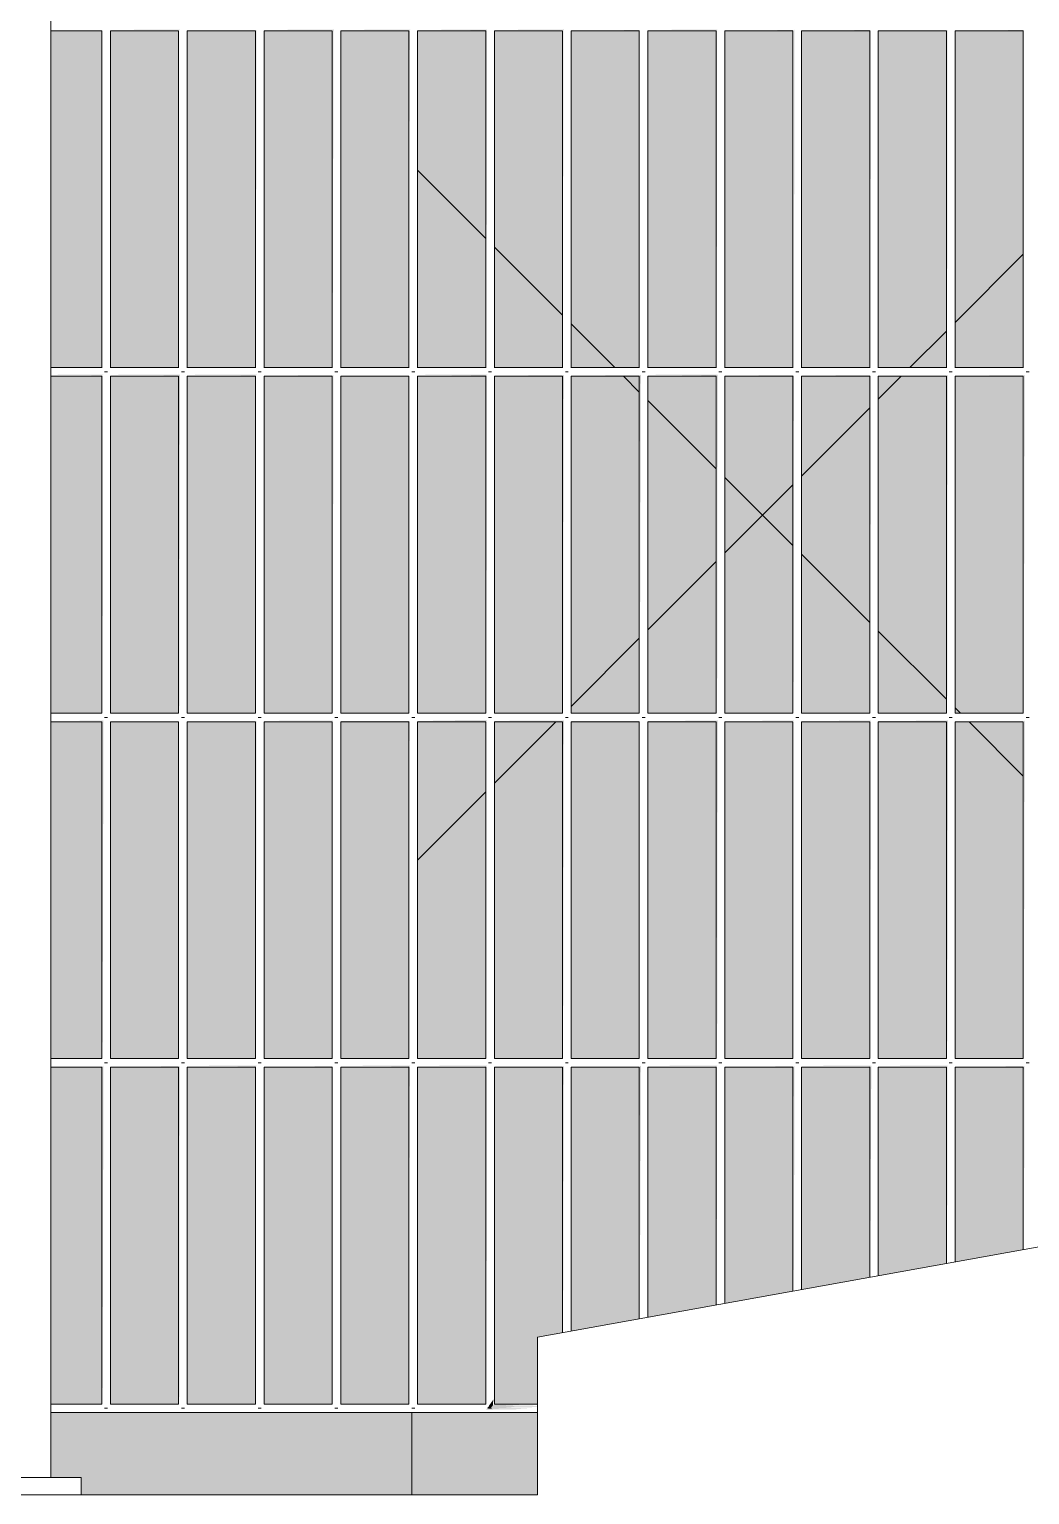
# Model space of a CAD drawing. Header units: metres. Extents: x -14 to 130, y -38 to 4.
# Drawn here: x 107.198 to 107.777, y -31.844 to -30.995 of the extents above; entities that cross this region are included whole.
import ezdxf

# ---------------------------------------------------------------- set-up
doc = ezdxf.new("R2010")
doc.units = ezdxf.units.M
doc.header["$MEASUREMENT"] = 0
for name, color, linetype in [('A-Ost_Ansicht Ost PP_2_110 Wand Aussen', 7, 'Continuous'), ('A-Ost_Ansicht Ost PP_2_140 Geländer transparent', 7, 'Continuous'), ('A-Ost_Ansicht Ost PP_2_717 Außen Ausstattung', 7, 'Continuous'), ('A-Ost_Ansicht Ost PP_2_725 Nachbarbebauung', 7, 'Continuous')]:
    doc.layers.add(name, color=color, linetype=linetype)

msp = doc.modelspace()

# ---------------------------------------------------------------- hatches: boundary and pattern name
at = {"layer": 'A-Ost_Ansicht Ost PP_2_140 Geländer transparent', "linetype": 'Continuous', "lineweight": 0, "true_color": 0x000000}
for points in [[(107.21035, -30.99623), (107.21035, -31.19123), (107.2398, -31.19123), (107.2398, -30.99623)], [(107.2448, -31.19123), (107.28427, -31.19123), (107.28427, -30.99623), (107.2448, -30.99623)], [(107.32873, -30.99623), (107.28927, -30.99623), (107.28927, -31.19123), (107.32873, -31.19123)], [(107.33373, -31.19123), (107.37319, -31.19123), (107.37319, -30.99623), (107.33373, -30.99623)], [(107.41766, -30.99623), (107.37819, -30.99623), (107.37819, -31.19123), (107.41766, -31.19123)], [(107.42266, -31.19123), (107.46212, -31.19123), (107.46212, -30.99623), (107.42266, -30.99623)], [(107.50659, -30.99623), (107.46712, -30.99623), (107.46712, -31.19123), (107.50659, -31.19123)], [(107.55105, -30.99623), (107.51159, -30.99623), (107.51159, -31.19123), (107.55105, -31.19123)], [(107.55605, -31.19123), (107.59552, -31.19123), (107.59552, -30.99623), (107.55605, -30.99623)], [(107.63998, -30.99623), (107.60052, -30.99623), (107.60052, -31.19123), (107.63998, -31.19123)], [(107.68444, -30.99623), (107.64498, -30.99623), (107.64498, -31.19123), (107.68444, -31.19123)], [(107.68944, -31.19123), (107.72891, -31.19123), (107.72891, -30.99623), (107.68944, -30.99623)], [(107.73391, -30.99623), (107.73391, -31.19123), (107.77337, -31.19123), (107.77337, -30.99623)], [(107.21035, -31.19623), (107.21035, -31.39123), (107.2398, -31.39123), (107.2398, -31.19623)], [(107.2448, -31.39123), (107.28427, -31.39123), (107.28427, -31.19623), (107.2448, -31.19623)], [(107.28927, -31.19623), (107.28927, -31.39123), (107.32873, -31.39123), (107.32873, -31.19623)], [(107.33373, -31.39123), (107.37319, -31.39123), (107.37319, -31.19623), (107.33373, -31.19623)], [(107.41766, -31.19623), (107.37819, -31.19623), (107.37819, -31.39123), (107.41766, -31.39123)], [(107.46212, -31.19623), (107.42266, -31.19623), (107.42266, -31.39123), (107.46212, -31.39123)], [(107.50659, -31.19623), (107.46712, -31.19623), (107.46712, -31.39123), (107.50659, -31.39123)], [(107.55105, -31.19623), (107.51159, -31.19623), (107.51159, -31.39123), (107.55105, -31.39123)], [(107.55605, -31.39123), (107.59552, -31.39123), (107.59552, -31.19623), (107.55605, -31.19623)], [(107.60052, -31.19623), (107.60052, -31.39123), (107.63998, -31.39123), (107.63998, -31.19623)], [(107.64498, -31.19623), (107.64498, -31.39123), (107.68444, -31.39123), (107.68444, -31.19623)], [(107.68944, -31.39123), (107.72891, -31.39123), (107.72891, -31.19623), (107.68944, -31.19623)], [(107.77337, -31.19623), (107.73391, -31.19623), (107.73391, -31.39123), (107.77337, -31.39123)], [(107.21035, -31.59123), (107.2398, -31.59123), (107.2398, -31.39623), (107.21035, -31.39623)], [(107.2448, -31.59123), (107.28427, -31.59123), (107.28427, -31.39623), (107.2448, -31.39623)], [(107.28927, -31.39623), (107.28927, -31.59123), (107.32873, -31.59123), (107.32873, -31.39623)], [(107.33373, -31.59123), (107.37319, -31.59123), (107.37319, -31.39623), (107.33373, -31.39623)], [(107.37819, -31.39623), (107.37819, -31.59123), (107.41766, -31.59123), (107.41766, -31.39623)], [(107.46212, -31.39623), (107.42266, -31.39623), (107.42266, -31.59123), (107.46212, -31.59123)], [(107.46712, -31.39623), (107.46712, -31.59123), (107.50659, -31.59123), (107.50659, -31.39623)], [(107.55105, -31.39623), (107.51159, -31.39623), (107.51159, -31.59123), (107.55105, -31.59123)], [(107.59552, -31.39623), (107.55605, -31.39623), (107.55605, -31.59123), (107.59552, -31.59123)], [(107.63998, -31.39623), (107.60052, -31.39623), (107.60052, -31.59123), (107.63998, -31.59123)], [(107.64498, -31.39623), (107.64498, -31.59123), (107.68444, -31.59123), (107.68444, -31.39623)], [(107.68944, -31.39623), (107.68944, -31.59123), (107.72891, -31.59123), (107.72891, -31.39623)], [(107.73391, -31.39623), (107.73391, -31.59123), (107.77337, -31.59123), (107.77337, -31.39623)], [(107.21035, -31.59623), (107.21035, -31.79123), (107.2398, -31.79123), (107.2398, -31.59623)], [(107.2448, -31.79123), (107.28427, -31.79123), (107.28427, -31.59623), (107.2448, -31.59623)], [(107.32873, -31.59623), (107.28927, -31.59623), (107.28927, -31.79123), (107.32873, -31.79123)], [(107.33373, -31.59623), (107.33373, -31.79123), (107.37319, -31.79123), (107.37319, -31.59623)], [(107.41766, -31.59623), (107.37819, -31.59623), (107.37819, -31.79123), (107.41766, -31.79123)], [(107.42266, -31.79123), (107.46212, -31.79123), (107.46212, -31.59623), (107.42266, -31.59623)], [(107.50659, -31.59623), (107.46712, -31.59623), (107.46712, -31.79123), (107.49202, -31.79123), (107.49202, -31.75248), (107.50659, -31.74986)], [(107.55105, -31.59623), (107.51159, -31.59623), (107.51159, -31.74896), (107.55105, -31.74185)], [(107.55605, -31.59623), (107.55605, -31.74095), (107.59552, -31.73385), (107.59552, -31.59623)], [(107.60052, -31.73295), (107.63998, -31.72585), (107.63998, -31.59623), (107.60052, -31.59623)], [(107.68444, -31.59623), (107.64498, -31.59623), (107.64498, -31.72495), (107.68444, -31.71784)], [(107.72891, -31.59623), (107.68944, -31.59623), (107.68944, -31.71694), (107.72891, -31.70984)], [(107.77337, -31.59623), (107.73391, -31.59623), (107.73391, -31.70894), (107.77337, -31.70184)], [(107.21035, -31.79623), (107.21035, -31.83373), (107.22786, -31.83373), (107.22786, -31.84373), (107.41924, -31.84373), (107.41924, -31.79623)], [(107.41924, -31.84373), (107.49202, -31.84373), (107.49202, -31.79623), (107.41924, -31.79623)]]:
    msp.add_hatch(color=18, dxfattribs=at).paths.add_polyline_path(points)
at = {"layer": 'A-Ost_Ansicht Ost PP_2_717 Außen Ausstattung', "linetype": 'Continuous', "lineweight": 0, "true_color": 0x000000}
for points in [[(107.21034, -30.99534), (107.24039, -30.99564)], [(107.21034, -30.99564), (107.24014, -30.99589)], [(107.21034, -30.99589), (107.23995, -30.99608)], [(107.21034, -30.99608), (107.23984, -30.99619)], [(107.23984, -30.99619), (107.23984, -31.19127), (107.23995, -30.99608)], [(107.23995, -30.99608), (107.23995, -31.19138), (107.24014, -30.99589)], [(107.24014, -31.19156), (107.24039, -30.99564)], [(107.24039, -31.19181), (107.24069, -30.99534)], [(107.28516, -30.99534), (107.24391, -30.99534), (107.28485, -30.99564)], [(107.24422, -30.99564), (107.2846, -30.99589)], [(107.2846, -30.99589), (107.24447, -30.99589), (107.28442, -30.99608)], [(107.28442, -30.99608), (107.24465, -30.99608), (107.2843, -30.99619)], [(107.2843, -31.19127), (107.28442, -30.99608)], [(107.28442, -31.19138), (107.2846, -30.99589)], [(107.28485, -30.99564), (107.2846, -31.19156)], [(107.28485, -31.19181), (107.28516, -30.99534)], [(107.28837, -30.99534), (107.32931, -30.99564)], [(107.28868, -30.99564), (107.32906, -30.99589)], [(107.28893, -30.99589), (107.32888, -30.99608)], [(107.28911, -30.99608), (107.32877, -30.99619)], [(107.32877, -31.19127), (107.32888, -30.99608)], [(107.32888, -30.99608), (107.32888, -31.19138), (107.32906, -30.99589)], [(107.32906, -30.99589), (107.32906, -31.19156), (107.32931, -30.99564)], [(107.32931, -31.19181), (107.32962, -30.99534)], [(107.37409, -30.99534), (107.33284, -30.99534), (107.37378, -30.99564)], [(107.33314, -30.99564), (107.37353, -30.99589)], [(107.33339, -30.99589), (107.37334, -30.99608)], [(107.37334, -30.99608), (107.33358, -30.99608), (107.37323, -30.99619)], [(107.37323, -31.19127), (107.37334, -30.99608)], [(107.37334, -30.99608), (107.37334, -31.19138), (107.37353, -30.99589)], [(107.37353, -30.99589), (107.37353, -31.19156), (107.37378, -30.99564)], [(107.37378, -30.99564), (107.37378, -31.19181), (107.37409, -30.99534)], [(107.41855, -30.99534), (107.3773, -30.99534), (107.41824, -30.99564)], [(107.37761, -30.99564), (107.41799, -30.99589)], [(107.37786, -30.99589), (107.41781, -30.99608)], [(107.37804, -30.99608), (107.4177, -30.99619)], [(107.4177, -31.19127), (107.41781, -30.99608)], [(107.41781, -30.99608), (107.41781, -31.19138), (107.41799, -30.99589)], [(107.41799, -30.99589), (107.41799, -31.19156), (107.41824, -30.99564)], [(107.41824, -31.19181), (107.41855, -30.99534)], [(107.46301, -30.99534), (107.42176, -30.99534), (107.46271, -30.99564)], [(107.46271, -30.99564), (107.42207, -30.99564), (107.46246, -30.99589)], [(107.42232, -30.99589), (107.46227, -30.99608)], [(107.42251, -30.99608), (107.46216, -30.99619)], [(107.46227, -30.99608), (107.46216, -31.19127)], [(107.46227, -30.99608), (107.46227, -31.19138), (107.46246, -30.99589)], [(107.46246, -30.99589), (107.46246, -31.19156), (107.46271, -30.99564)], [(107.46301, -30.99534), (107.46271, -31.19181)], [(107.50748, -30.99534), (107.46623, -30.99534), (107.50717, -30.99564)], [(107.46654, -30.99564), (107.50692, -30.99589)], [(107.46679, -30.99589), (107.50674, -30.99608)], [(107.50674, -30.99608), (107.46697, -30.99608), (107.50663, -30.99619)], [(107.50663, -30.99619), (107.50663, -31.19127), (107.50674, -30.99608)], [(107.50692, -30.99589), (107.50674, -31.19138)], [(107.50717, -30.99564), (107.50692, -31.19156)], [(107.50717, -30.99564), (107.50717, -31.19181), (107.50748, -30.99534)], [(107.51069, -30.99534), (107.55164, -30.99564)], [(107.55164, -30.99564), (107.511, -30.99564), (107.55139, -30.99589)], [(107.51125, -30.99589), (107.5512, -30.99608)], [(107.5512, -30.99608), (107.51144, -30.99608), (107.55109, -30.99619)], [(107.55109, -30.99619), (107.55109, -31.19127), (107.5512, -30.99608)], [(107.55139, -30.99589), (107.5512, -31.19138)], [(107.55164, -30.99564), (107.55139, -31.19156)], [(107.55194, -30.99534), (107.55164, -31.19181)], [(107.59641, -30.99534), (107.55516, -30.99534), (107.5961, -30.99564)], [(107.55547, -30.99564), (107.59585, -30.99589)], [(107.59585, -30.99589), (107.55572, -30.99589), (107.59567, -30.99608)], [(107.59567, -30.99608), (107.5559, -30.99608), (107.59555, -30.99619)], [(107.59555, -31.19127), (107.59567, -30.99608)], [(107.59585, -30.99589), (107.59567, -31.19138)], [(107.59585, -30.99589), (107.59585, -31.19156), (107.5961, -30.99564)], [(107.5961, -31.19181), (107.59641, -30.99534)], [(107.59962, -30.99534), (107.64056, -30.99564)], [(107.64056, -30.99564), (107.59993, -30.99564), (107.64031, -30.99589)], [(107.60018, -30.99589), (107.64013, -30.99608)], [(107.60036, -30.99608), (107.64002, -30.99619)], [(107.64013, -30.99608), (107.64002, -31.19127)], [(107.64031, -30.99589), (107.64013, -31.19138)], [(107.64056, -30.99564), (107.64031, -31.19156)], [(107.64056, -30.99564), (107.64056, -31.19181), (107.64087, -30.99534)], [(107.64409, -30.99534), (107.68503, -30.99564)], [(107.68503, -30.99564), (107.64439, -30.99564), (107.68478, -30.99589)], [(107.64464, -30.99589), (107.68459, -30.99608)], [(107.68459, -30.99608), (107.64483, -30.99608), (107.68448, -30.99619)], [(107.68459, -30.99608), (107.68448, -31.19127)], [(107.68459, -31.19138), (107.68478, -30.99589)], [(107.68478, -30.99589), (107.68478, -31.19156), (107.68503, -30.99564)], [(107.68503, -31.19181), (107.68534, -30.99534)], [(107.68855, -30.99534), (107.72949, -30.99564)], [(107.68886, -30.99564), (107.72924, -30.99589)], [(107.72924, -30.99589), (107.68911, -30.99589), (107.72906, -30.99608)], [(107.68929, -30.99608), (107.72895, -30.99619)], [(107.72895, -30.99619), (107.72895, -31.19127), (107.72906, -30.99608)], [(107.72906, -30.99608), (107.72906, -31.19138), (107.72924, -30.99589)], [(107.72924, -30.99589), (107.72924, -31.19156), (107.72949, -30.99564)], [(107.7298, -30.99534), (107.72949, -31.19181)], [(107.73301, -30.99534), (107.77396, -30.99564)], [(107.77396, -30.99564), (107.73332, -30.99564), (107.77371, -30.99589)], [(107.77371, -30.99589), (107.73357, -30.99589), (107.77352, -30.99608)], [(107.73376, -30.99608), (107.77341, -30.99619)], [(107.77341, -31.19127), (107.77352, -30.99608)], [(107.77371, -30.99589), (107.77352, -31.19138)], [(107.77396, -30.99564), (107.77371, -31.19156)], [(107.77396, -31.19181), (107.77426, -30.99534)], [(107.24069, -31.19534), (107.21034, -31.19534), (107.24039, -31.19564)], [(107.24039, -31.39181), (107.24069, -31.19534)], [(107.28516, -31.19534), (107.24391, -31.19534), (107.28485, -31.19564)], [(107.28485, -31.19564), (107.28485, -31.39181), (107.28516, -31.19534)], [(107.32962, -31.19534), (107.28837, -31.19534), (107.32931, -31.19564)], [(107.32931, -31.39181), (107.32962, -31.19534)], [(107.33284, -31.19534), (107.37378, -31.19564)], [(107.37378, -31.19564), (107.37378, -31.39181), (107.37409, -31.19534)], [(107.3773, -31.19534), (107.41824, -31.19564)], [(107.41824, -31.39181), (107.41855, -31.19534)], [(107.46301, -31.19534), (107.42176, -31.19534), (107.46271, -31.19564)], [(107.46271, -31.39181), (107.46301, -31.19534)], [(107.46623, -31.19534), (107.50717, -31.19564)], [(107.50717, -31.19564), (107.50717, -31.39181), (107.50748, -31.19534)], [(107.51069, -31.19534), (107.55164, -31.19564)], [(107.55164, -31.19564), (107.55164, -31.39181), (107.55194, -31.19534)], [(107.59641, -31.19534), (107.55516, -31.19534), (107.5961, -31.19564)], [(107.5961, -31.19564), (107.5961, -31.39181), (107.59641, -31.19534)], [(107.59962, -31.19534), (107.64056, -31.19564)], [(107.64087, -31.19534), (107.64056, -31.39181)], [(107.64409, -31.19534), (107.68503, -31.19564)], [(107.68503, -31.39181), (107.68534, -31.19534)], [(107.68855, -31.19534), (107.72949, -31.19564)], [(107.72949, -31.19564), (107.72949, -31.39181), (107.7298, -31.19534)], [(107.73301, -31.19534), (107.77396, -31.19564)], [(107.77396, -31.19564), (107.77396, -31.39181), (107.77426, -31.19534)], [(107.21034, -31.19564), (107.24014, -31.19589)], [(107.21034, -31.19589), (107.23995, -31.19608)], [(107.21034, -31.19619), (107.23984, -31.19619), (107.21034, -31.19608)], [(107.23984, -31.39127), (107.23995, -31.19608)], [(107.24014, -31.19589), (107.23995, -31.39138)], [(107.24014, -31.19589), (107.24014, -31.39156), (107.24039, -31.19564)], [(107.24422, -31.19564), (107.2846, -31.19589)], [(107.2846, -31.19589), (107.24447, -31.19589), (107.28442, -31.19608)], [(107.28442, -31.19608), (107.24465, -31.19608), (107.2843, -31.19619)], [(107.2843, -31.39127), (107.28442, -31.19608)], [(107.28442, -31.39138), (107.2846, -31.19589)], [(107.2846, -31.19589), (107.2846, -31.39156), (107.28485, -31.19564)], [(107.28868, -31.19564), (107.32906, -31.19589)], [(107.32906, -31.19589), (107.28893, -31.19589), (107.32888, -31.19608)], [(107.32888, -31.19608), (107.28911, -31.19608), (107.32877, -31.19619)], [(107.32877, -31.19619), (107.32877, -31.39127), (107.32888, -31.19608)], [(107.32888, -31.39138), (107.32906, -31.19589)], [(107.32906, -31.39156), (107.32931, -31.19564)], [(107.37378, -31.19564), (107.33314, -31.19564), (107.37353, -31.19589)], [(107.33339, -31.19589), (107.37334, -31.19608)], [(107.33358, -31.19608), (107.37323, -31.19619)], [(107.37323, -31.39127), (107.37334, -31.19608)], [(107.37334, -31.19608), (107.37334, -31.39138), (107.37353, -31.19589)], [(107.37378, -31.19564), (107.37353, -31.39156)], [(107.37761, -31.19564), (107.41799, -31.19589)], [(107.41799, -31.19589), (107.37786, -31.19589), (107.41781, -31.19608)], [(107.37804, -31.19608), (107.4177, -31.19619)], [(107.4177, -31.39127), (107.41781, -31.19608)], [(107.41799, -31.19589), (107.41781, -31.39138)], [(107.41799, -31.39156), (107.41824, -31.19564)], [(107.46271, -31.19564), (107.42207, -31.19564), (107.46246, -31.19589)], [(107.46246, -31.19589), (107.42232, -31.19589), (107.46227, -31.19608)], [(107.46227, -31.19608), (107.42251, -31.19608), (107.46216, -31.19619)], [(107.46216, -31.39127), (107.46227, -31.19608)], [(107.46227, -31.19608), (107.46227, -31.39138), (107.46246, -31.19589)], [(107.46246, -31.19589), (107.46246, -31.39156), (107.46271, -31.19564)], [(107.50717, -31.19564), (107.46654, -31.19564), (107.50692, -31.19589)], [(107.46679, -31.19589), (107.50674, -31.19608)], [(107.50674, -31.19608), (107.46697, -31.19608), (107.50663, -31.19619)], [(107.50663, -31.39127), (107.50674, -31.19608)], [(107.50692, -31.19589), (107.50674, -31.39138)], [(107.50692, -31.19589), (107.50692, -31.39156), (107.50717, -31.19564)], [(107.55164, -31.19564), (107.511, -31.19564), (107.55139, -31.19589)], [(107.55139, -31.19589), (107.51125, -31.19589), (107.5512, -31.19608)], [(107.51144, -31.19608), (107.55109, -31.19619)], [(107.55109, -31.39127), (107.5512, -31.19608)], [(107.5512, -31.19608), (107.5512, -31.39138), (107.55139, -31.19589)], [(107.55139, -31.19589), (107.55139, -31.39156), (107.55164, -31.19564)], [(107.5961, -31.19564), (107.55547, -31.19564), (107.59585, -31.19589)], [(107.59585, -31.19589), (107.55572, -31.19589), (107.59567, -31.19608)], [(107.5559, -31.19608), (107.59555, -31.19619)], [(107.59555, -31.39127), (107.59567, -31.19608)], [(107.59585, -31.19589), (107.59567, -31.39138)], [(107.59585, -31.39156), (107.5961, -31.19564)], [(107.64056, -31.19564), (107.59993, -31.19564), (107.64031, -31.19589)], [(107.60018, -31.19589), (107.64013, -31.19608)], [(107.60036, -31.19608), (107.64002, -31.19619)], [(107.64002, -31.39127), (107.64013, -31.19608)], [(107.64013, -31.19608), (107.64013, -31.39138), (107.64031, -31.19589)], [(107.64031, -31.19589), (107.64031, -31.39156), (107.64056, -31.19564)], [(107.68503, -31.19564), (107.64439, -31.19564), (107.68478, -31.19589)], [(107.68478, -31.19589), (107.64464, -31.19589), (107.68459, -31.19608)], [(107.68459, -31.19608), (107.64483, -31.19608), (107.68448, -31.19619)], [(107.68448, -31.39127), (107.68459, -31.19608)], [(107.68478, -31.19589), (107.68459, -31.39138)], [(107.68478, -31.19589), (107.68478, -31.39156), (107.68503, -31.19564)], [(107.68886, -31.19564), (107.72924, -31.19589)], [(107.72924, -31.19589), (107.68911, -31.19589), (107.72906, -31.19608)], [(107.72906, -31.19608), (107.68929, -31.19608), (107.72895, -31.19619)], [(107.72895, -31.39127), (107.72906, -31.19608)], [(107.72906, -31.19608), (107.72906, -31.39138), (107.72924, -31.19589)], [(107.72949, -31.19564), (107.72924, -31.39156)], [(107.77396, -31.19564), (107.73332, -31.19564), (107.77371, -31.19589)], [(107.77371, -31.19589), (107.73357, -31.19589), (107.77352, -31.19608)], [(107.77352, -31.19608), (107.73376, -31.19608), (107.77341, -31.19619)], [(107.77341, -31.39127), (107.77352, -31.19608)], [(107.77371, -31.19589), (107.77352, -31.39138)], [(107.77371, -31.19589), (107.77371, -31.39156), (107.77396, -31.19564)], [(107.24069, -31.39534), (107.21033, -31.39534), (107.24039, -31.39564)], [(107.21034, -31.39564), (107.24014, -31.39589)], [(107.21034, -31.39589), (107.23995, -31.39608)], [(107.21034, -31.39608), (107.23984, -31.39619)], [(107.23984, -31.39619), (107.23984, -31.59127), (107.23995, -31.39608)], [(107.23995, -31.39608), (107.23995, -31.59138), (107.24014, -31.39589)], [(107.24014, -31.39589), (107.24014, -31.59156), (107.24039, -31.39564)], [(107.24039, -31.39564), (107.24039, -31.59181), (107.24069, -31.39534)], [(107.24391, -31.39534), (107.28485, -31.39564)], [(107.24422, -31.39564), (107.2846, -31.39589)], [(107.24447, -31.39589), (107.28442, -31.39608)], [(107.24465, -31.39608), (107.2843, -31.39619)], [(107.2843, -31.59127), (107.28442, -31.39608)], [(107.28442, -31.59138), (107.2846, -31.39589)], [(107.28485, -31.39564), (107.2846, -31.59156)], [(107.28485, -31.59181), (107.28516, -31.39534)], [(107.28837, -31.39534), (107.32931, -31.39564)], [(107.28868, -31.39564), (107.32906, -31.39589)], [(107.28893, -31.39589), (107.32888, -31.39608)], [(107.32888, -31.39608), (107.28911, -31.39608), (107.32877, -31.39619)], [(107.32888, -31.39608), (107.32877, -31.59127)], [(107.32888, -31.59138), (107.32906, -31.39589)], [(107.32906, -31.39589), (107.32906, -31.59156), (107.32931, -31.39564)], [(107.32931, -31.59181), (107.32962, -31.39534)], [(107.33284, -31.39534), (107.37378, -31.39564)], [(107.37378, -31.39564), (107.33314, -31.39564), (107.37353, -31.39589)], [(107.33339, -31.39589), (107.37334, -31.39608)], [(107.33358, -31.39608), (107.37323, -31.39619)], [(107.37334, -31.39608), (107.37323, -31.59127)], [(107.37334, -31.39608), (107.37334, -31.59138), (107.37353, -31.39589)], [(107.37353, -31.59156), (107.37378, -31.39564)], [(107.37378, -31.59181), (107.37409, -31.39534)], [(107.3773, -31.39534), (107.41824, -31.39564)], [(107.37761, -31.39564), (107.41799, -31.39589)], [(107.41799, -31.39589), (107.37786, -31.39589), (107.41781, -31.39608)], [(107.41781, -31.39608), (107.37804, -31.39608), (107.4177, -31.39619)], [(107.4177, -31.39619), (107.4177, -31.59127), (107.41781, -31.39608)], [(107.41781, -31.39608), (107.41781, -31.59138), (107.41799, -31.39589)], [(107.41799, -31.59156), (107.41824, -31.39564)], [(107.41855, -31.39534), (107.41824, -31.59181)], [(107.46301, -31.39534), (107.42176, -31.39534), (107.46271, -31.39564)], [(107.46271, -31.39564), (107.42207, -31.39564), (107.46246, -31.39589)], [(107.46246, -31.39589), (107.42232, -31.39589), (107.46227, -31.39608)], [(107.46227, -31.39608), (107.42251, -31.39608), (107.46216, -31.39619)], [(107.46216, -31.39619), (107.46216, -31.59127), (107.46227, -31.39608)], [(107.46227, -31.59138), (107.46246, -31.39589)], [(107.46246, -31.59156), (107.46271, -31.39564)], [(107.46271, -31.59181), (107.46301, -31.39534)], [(107.46623, -31.39534), (107.50717, -31.39564)], [(107.50717, -31.39564), (107.46654, -31.39564), (107.50692, -31.39589)], [(107.50692, -31.39589), (107.46679, -31.39589), (107.50674, -31.39608)], [(107.50674, -31.39608), (107.46697, -31.39608), (107.50663, -31.39619)], [(107.50663, -31.39619), (107.50663, -31.59127), (107.50674, -31.39608)], [(107.50674, -31.59138), (107.50692, -31.39589)], [(107.50692, -31.39589), (107.50692, -31.59156), (107.50717, -31.39564)], [(107.50717, -31.39564), (107.50717, -31.59181), (107.50748, -31.39534)], [(107.51069, -31.39534), (107.55164, -31.39564)], [(107.511, -31.39564), (107.55139, -31.39589)], [(107.55139, -31.39589), (107.51125, -31.39589), (107.5512, -31.39608)], [(107.51144, -31.39608), (107.55109, -31.39619)], [(107.55109, -31.59127), (107.5512, -31.39608)], [(107.55139, -31.39589), (107.5512, -31.59138)], [(107.55164, -31.39564), (107.55139, -31.59156)], [(107.55194, -31.39534), (107.55164, -31.59181)], [(107.59641, -31.39534), (107.55516, -31.39534), (107.5961, -31.39564)], [(107.55547, -31.39564), (107.59585, -31.39589)], [(107.59585, -31.39589), (107.55572, -31.39589), (107.59567, -31.39608)], [(107.59567, -31.39608), (107.5559, -31.39608), (107.59555, -31.39619)], [(107.59555, -31.59127), (107.59567, -31.39608)], [(107.59567, -31.59138), (107.59585, -31.39589)], [(107.59585, -31.39589), (107.59585, -31.59156), (107.5961, -31.39564)], [(107.5961, -31.39564), (107.5961, -31.59181), (107.59641, -31.39534)], [(107.64087, -31.39534), (107.59962, -31.39534), (107.64056, -31.39564)], [(107.59993, -31.39564), (107.64031, -31.39589)], [(107.60018, -31.39589), (107.64013, -31.39608)], [(107.64013, -31.39608), (107.60036, -31.39608), (107.64002, -31.39619)], [(107.64002, -31.39619), (107.64002, -31.59127), (107.64013, -31.39608)], [(107.64013, -31.59138), (107.64031, -31.39589)], [(107.64056, -31.39564), (107.64031, -31.59156)], [(107.64087, -31.39534), (107.64056, -31.59181)], [(107.68534, -31.39534), (107.64409, -31.39534), (107.68503, -31.39564)], [(107.64439, -31.39564), (107.68478, -31.39589)], [(107.64464, -31.39589), (107.68459, -31.39608)], [(107.64483, -31.39608), (107.68448, -31.39619)], [(107.68448, -31.39619), (107.68448, -31.59127), (107.68459, -31.39608)], [(107.68459, -31.59138), (107.68478, -31.39589)], [(107.68478, -31.39589), (107.68478, -31.59156), (107.68503, -31.39564)], [(107.68503, -31.59181), (107.68534, -31.39534)], [(107.7298, -31.39534), (107.68855, -31.39534), (107.72949, -31.39564)], [(107.68886, -31.39564), (107.72924, -31.39589)], [(107.72924, -31.39589), (107.68911, -31.39589), (107.72906, -31.39608)], [(107.68929, -31.39608), (107.72895, -31.39619)], [(107.72906, -31.39608), (107.72895, -31.59127)], [(107.72906, -31.59138), (107.72924, -31.39589)], [(107.72924, -31.39589), (107.72924, -31.59156), (107.72949, -31.39564)], [(107.72949, -31.39564), (107.72949, -31.59181), (107.7298, -31.39534)], [(107.73301, -31.39534), (107.77396, -31.39564)], [(107.73332, -31.39564), (107.77371, -31.39589)], [(107.73357, -31.39589), (107.77352, -31.39608)], [(107.73376, -31.39608), (107.77341, -31.39619)], [(107.77341, -31.39619), (107.77341, -31.59127), (107.77352, -31.39608)], [(107.77352, -31.59138), (107.77371, -31.39589)], [(107.77371, -31.39589), (107.77371, -31.59156), (107.77396, -31.39564)], [(107.77396, -31.39564), (107.77396, -31.59181), (107.77426, -31.39534)], [(107.21033, -31.59534), (107.24039, -31.59564)], [(107.21034, -31.59564), (107.24014, -31.59589)], [(107.24014, -31.59589), (107.21034, -31.59589), (107.23995, -31.59608)], [(107.23995, -31.59608), (107.21034, -31.59608), (107.23984, -31.59619)], [(107.23995, -31.59608), (107.23984, -31.79127)], [(107.23995, -31.59608), (107.23995, -31.79138), (107.24014, -31.59589)], [(107.24014, -31.59589), (107.24014, -31.79156), (107.24039, -31.59564)], [(107.24039, -31.59564), (107.24039, -31.79181), (107.24069, -31.59534)], [(107.24391, -31.59534), (107.28485, -31.59564)], [(107.28485, -31.59564), (107.24422, -31.59564), (107.2846, -31.59589)], [(107.2846, -31.59589), (107.24447, -31.59589), (107.28442, -31.59608)], [(107.24465, -31.59608), (107.2843, -31.59619)], [(107.2843, -31.79127), (107.28442, -31.59608)], [(107.28442, -31.59608), (107.28442, -31.79138), (107.2846, -31.59589)], [(107.2846, -31.59589), (107.2846, -31.79156), (107.28485, -31.59564)], [(107.28516, -31.59534), (107.28485, -31.79181)], [(107.32962, -31.59534), (107.28837, -31.59534), (107.32931, -31.59564)], [(107.32931, -31.59564), (107.28868, -31.59564), (107.32906, -31.59589)], [(107.32906, -31.59589), (107.28893, -31.59589), (107.32888, -31.59608)], [(107.28911, -31.59608), (107.32877, -31.59619)], [(107.32888, -31.59608), (107.32877, -31.79127)], [(107.32888, -31.59608), (107.32888, -31.79138), (107.32906, -31.59589)], [(107.32906, -31.79156), (107.32931, -31.59564)], [(107.32962, -31.59534), (107.32931, -31.79181)], [(107.33284, -31.59534), (107.37378, -31.59564)], [(107.37378, -31.59564), (107.33314, -31.59564), (107.37353, -31.59589)], [(107.33339, -31.59589), (107.37334, -31.59608)], [(107.33358, -31.59608), (107.37323, -31.59619)], [(107.37323, -31.79127), (107.37334, -31.59608)], [(107.37334, -31.59608), (107.37334, -31.79138), (107.37353, -31.59589)], [(107.37353, -31.79156), (107.37378, -31.59564)], [(107.37378, -31.79181), (107.37409, -31.59534)], [(107.41855, -31.59534), (107.3773, -31.59534), (107.41824, -31.59564)], [(107.41824, -31.59564), (107.37761, -31.59564), (107.41799, -31.59589)], [(107.37786, -31.59589), (107.41781, -31.59608)], [(107.41781, -31.59608), (107.37804, -31.59608), (107.4177, -31.59619)], [(107.4177, -31.79127), (107.41781, -31.59608)], [(107.41781, -31.59608), (107.41781, -31.79138), (107.41799, -31.59589)], [(107.41799, -31.59589), (107.41799, -31.79156), (107.41824, -31.59564)], [(107.41824, -31.79181), (107.41855, -31.59534)], [(107.46301, -31.59534), (107.42176, -31.59534), (107.46271, -31.59564)], [(107.42207, -31.59564), (107.46246, -31.59589)], [(107.46246, -31.59589), (107.42232, -31.59589), (107.46227, -31.59608)], [(107.42251, -31.59608), (107.46216, -31.59619)], [(107.46216, -31.79127), (107.46227, -31.59608)], [(107.46227, -31.59608), (107.46227, -31.79138), (107.46246, -31.59589)], [(107.46246, -31.59589), (107.46246, -31.79156), (107.46271, -31.59564)], [(107.46271, -31.79181), (107.46301, -31.59534)], [(107.46623, -31.59534), (107.50717, -31.59564)], [(107.46654, -31.59564), (107.50692, -31.59589)], [(107.46679, -31.59589), (107.50674, -31.59608)], [(107.46697, -31.59608), (107.50663, -31.59619)], [(107.50663, -31.59619), (107.50663, -31.74985), (107.50674, -31.59608)], [(107.50674, -31.59608), (107.50674, -31.74983), (107.50692, -31.59589)], [(107.50692, -31.59589), (107.50692, -31.7498), (107.50717, -31.59564)], [(107.50717, -31.59564), (107.50717, -31.74975), (107.50748, -31.59534)], [(107.51069, -31.59534), (107.55164, -31.59564)], [(107.511, -31.59564), (107.55139, -31.59589)], [(107.55139, -31.59589), (107.51125, -31.59589), (107.5512, -31.59608)], [(107.51144, -31.59608), (107.55109, -31.59619)], [(107.55109, -31.59619), (107.55109, -31.74185), (107.5512, -31.59608)], [(107.5512, -31.59608), (107.5512, -31.74183), (107.55139, -31.59589)], [(107.55139, -31.59589), (107.55139, -31.74179), (107.55164, -31.59564)], [(107.55164, -31.59564), (107.55164, -31.74175), (107.55194, -31.59534)], [(107.59641, -31.59534), (107.55516, -31.59534), (107.5961, -31.59564)], [(107.55547, -31.59564), (107.59585, -31.59589)], [(107.55572, -31.59589), (107.59567, -31.59608)], [(107.59567, -31.59608), (107.5559, -31.59608), (107.59555, -31.59619)], [(107.59555, -31.59619), (107.59555, -31.73384), (107.59567, -31.59608)], [(107.59567, -31.59608), (107.59567, -31.73382), (107.59585, -31.59589)], [(107.59585, -31.59589), (107.59585, -31.73379), (107.5961, -31.59564)], [(107.5961, -31.73375), (107.59641, -31.59534)], [(107.59962, -31.59534), (107.64056, -31.59564)], [(107.64056, -31.59564), (107.59993, -31.59564), (107.64031, -31.59589)], [(107.60018, -31.59589), (107.64013, -31.59608)], [(107.64013, -31.59608), (107.60036, -31.59608), (107.64002, -31.59619)], [(107.64002, -31.59619), (107.64002, -31.72584), (107.64013, -31.59608)], [(107.64013, -31.59608), (107.64013, -31.72582), (107.64031, -31.59589)], [(107.64031, -31.59589), (107.64031, -31.72579), (107.64056, -31.59564)], [(107.64056, -31.59564), (107.64056, -31.72574), (107.64087, -31.59534)], [(107.68534, -31.59534), (107.64409, -31.59534), (107.68503, -31.59564)], [(107.64439, -31.59564), (107.68478, -31.59589)], [(107.64464, -31.59589), (107.68459, -31.59608)], [(107.68459, -31.59608), (107.64483, -31.59608), (107.68448, -31.59619)], [(107.68448, -31.59619), (107.68448, -31.71784), (107.68459, -31.59608)], [(107.68459, -31.59608), (107.68459, -31.71782), (107.68478, -31.59589)], [(107.68478, -31.59589), (107.68478, -31.71778), (107.68503, -31.59564)], [(107.68503, -31.59564), (107.68503, -31.71774), (107.68534, -31.59534)], [(107.7298, -31.59534), (107.68855, -31.59534), (107.72949, -31.59564)], [(107.68886, -31.59564), (107.72924, -31.59589)], [(107.72924, -31.59589), (107.68911, -31.59589), (107.72906, -31.59608)], [(107.68929, -31.59608), (107.72895, -31.59619)], [(107.72895, -31.59619), (107.72895, -31.70983), (107.72906, -31.59608)], [(107.72906, -31.59608), (107.72906, -31.70981), (107.72924, -31.59589)], [(107.72924, -31.59589), (107.72924, -31.70978), (107.72949, -31.59564)], [(107.7298, -31.59534), (107.72949, -31.70973)], [(107.73301, -31.59534), (107.77396, -31.59564)], [(107.77396, -31.59564), (107.73332, -31.59564), (107.77371, -31.59589)], [(107.77371, -31.59589), (107.73357, -31.59589), (107.77352, -31.59608)], [(107.73376, -31.59608), (107.77341, -31.59619)], [(107.77341, -31.59619), (107.77341, -31.70183), (107.77352, -31.59608)], [(107.77352, -31.59608), (107.77352, -31.70181), (107.77371, -31.59589)], [(107.77396, -31.59564), (107.77371, -31.70178)], [(107.77396, -31.59564), (107.77396, -31.70173), (107.77426, -31.59534)], [(107.46587, -31.79248), (107.46623, -31.79212), (107.46623, -31.78906), (107.46587, -31.78956)], [(107.46623, -31.79212), (107.46654, -31.78863), (107.46623, -31.78906)], [(107.46654, -31.79181), (107.46679, -31.78828)], [(107.46679, -31.79156), (107.46697, -31.78802)], [(107.46697, -31.79138), (107.46708, -31.78787)], [(107.21034, -31.79534), (107.49202, -31.79564)], [(107.21034, -31.79564), (107.49202, -31.79589)], [(107.49202, -31.79589), (107.21034, -31.79589), (107.49202, -31.79608)], [(107.21034, -31.79619), (107.49202, -31.79619), (107.21034, -31.79608)], [(107.46202, -31.79498), (107.49202, -31.79534)], [(107.4623, -31.79458), (107.49202, -31.79458), (107.4626, -31.79416)], [(107.4623, -31.79458), (107.49202, -31.79498)], [(107.4629, -31.79373), (107.4626, -31.79416), (107.49202, -31.79416)], [(107.4629, -31.79373), (107.46462, -31.79373), (107.46419, -31.7933), (107.46321, -31.7933)], [(107.46321, -31.7933), (107.46419, -31.7933), (107.46377, -31.79287)], [(107.46377, -31.79287), (107.46419, -31.7933), (107.46419, -31.79193), (107.46377, -31.79252)], [(107.46419, -31.7933), (107.46462, -31.79373), (107.46462, -31.79132), (107.46419, -31.79193)], [(107.46462, -31.79373), (107.46506, -31.7933), (107.46506, -31.79071), (107.46462, -31.79132)], [(107.46506, -31.7933), (107.46462, -31.79373), (107.49202, -31.79373)], [(107.46506, -31.7933), (107.46548, -31.79287), (107.46548, -31.79011), (107.46506, -31.79071)], [(107.46506, -31.7933), (107.49202, -31.7933), (107.46548, -31.79287)], [(107.46548, -31.79287), (107.46587, -31.79248), (107.46587, -31.78956), (107.46548, -31.79011)], [(107.46548, -31.79287), (107.49202, -31.79287), (107.46587, -31.79248)], [(107.46587, -31.79248), (107.49202, -31.79248), (107.46623, -31.79212)], [(107.46623, -31.79212), (107.49202, -31.79212), (107.46654, -31.79181)], [(107.46654, -31.79181), (107.49202, -31.79181), (107.46679, -31.79156)], [(107.46679, -31.79156), (107.49202, -31.79156), (107.46697, -31.79138)], [(107.46697, -31.79138), (107.49202, -31.79138), (107.46708, -31.79127)]]:
    msp.add_hatch(color=18, dxfattribs=at).paths.add_polyline_path(points)

# ---------------------------------------------------------------- linework, layer by layer
at = {"layer": 'A-Ost_Ansicht Ost PP_2_110 Wand Aussen', "color": 7, "linetype": 'Continuous', "lineweight": 18, "ltscale": 1000}
msp.add_line((111.6434, -31.00523), (107.49202, -31.75248), dxfattribs=at)
at = {"layer": 'A-Ost_Ansicht Ost PP_2_140 Geländer transparent', "color": 7, "linetype": 'Continuous', "lineweight": 18, "ltscale": 1000}
for p, q in [((107.46212, -31.11639), (107.42266, -31.07693)), ((107.50659, -31.16085), (107.46712, -31.12139)), ((107.77337, -31.12561), (107.73391, -31.16507)), ((107.53696, -31.19123), (107.51159, -31.16585)), ((107.72891, -31.17007), (107.70775, -31.19123)), ((107.55105, -31.20532), (107.54196, -31.19623)), ((107.70275, -31.19623), (107.68944, -31.20953)), ((107.59552, -31.24978), (107.55605, -31.21032)), ((107.68444, -31.21453), (107.64498, -31.254)), ((107.62236, -31.27662), (107.60052, -31.25478)), ((107.63998, -31.259), (107.62236, -31.27662)), ((107.62236, -31.27662), (107.60052, -31.29846)), ((107.63998, -31.29425), (107.62236, -31.27662)), ((107.59552, -31.30346), (107.55605, -31.34293)), ((107.68444, -31.33871), (107.64498, -31.29925)), ((107.55105, -31.34793), (107.51159, -31.38739)), ((107.72891, -31.38318), (107.68944, -31.34371)), ((107.73696, -31.39123), (107.73391, -31.38818)), ((107.50275, -31.39623), (107.46712, -31.43186)), ((107.77337, -31.42764), (107.74196, -31.39623)), ((107.46212, -31.43686), (107.42266, -31.47632)), ((107.41924, -31.79623), (107.41924, -31.84373))]:
    msp.add_line(p, q, dxfattribs=at)
at = {"layer": 'A-Ost_Ansicht Ost PP_2_717 Außen Ausstattung', "color": 7, "linetype": 'Continuous', "lineweight": 13, "ltscale": 1000}
for p, q in [((107.21033, -31.83373), (107.21033, -30.39373)), ((107.21033, -30.99623), (107.2398, -30.99623)), ((107.21035, -31.19123), (107.21035, -30.99623)), ((107.2398, -31.19124), (107.2398, -30.9962)), ((107.2448, -31.19124), (107.2448, -30.9962)), ((107.2448, -30.99623), (107.28427, -30.99623)), ((107.28427, -31.19124), (107.28427, -30.9962)), ((107.28927, -31.19124), (107.28927, -30.9962)), ((107.28927, -30.99623), (107.32873, -30.99623)), ((107.32873, -31.19124), (107.32873, -30.9962)), ((107.33373, -31.19124), (107.33373, -30.9962)), ((107.33373, -30.99623), (107.37319, -30.99623)), ((107.37319, -31.19124), (107.37319, -30.9962)), ((107.37819, -31.19124), (107.37819, -30.9962)), ((107.37819, -30.99623), (107.41766, -30.99623)), ((107.41766, -31.19124), (107.41766, -30.9962)), ((107.42266, -31.19124), (107.42266, -30.9962)), ((107.42266, -30.99623), (107.46212, -30.99623)), ((107.46212, -31.19124), (107.46212, -30.9962)), ((107.46712, -31.19124), (107.46712, -30.9962)), ((107.46712, -30.99623), (107.50659, -30.99623)), ((107.50659, -31.19124), (107.50659, -30.9962)), ((107.51159, -31.19124), (107.51159, -30.9962)), ((107.51159, -30.99623), (107.55105, -30.99623)), ((107.55105, -31.19124), (107.55105, -30.9962)), ((107.55605, -31.19124), (107.55605, -30.9962)), ((107.55605, -30.99623), (107.59552, -30.99623)), ((107.59552, -31.19124), (107.59552, -30.9962)), ((107.60052, -31.19124), (107.60052, -30.9962)), ((107.60052, -30.99623), (107.63998, -30.99623)), ((107.63998, -31.19124), (107.63998, -30.9962)), ((107.64498, -31.19124), (107.64498, -30.9962)), ((107.64498, -30.99623), (107.68444, -30.99623)), ((107.68444, -31.19124), (107.68444, -30.99621)), ((107.68944, -31.19124), (107.68944, -30.99621)), ((107.68944, -30.99623), (107.72891, -30.99623)), ((107.72891, -31.19124), (107.72891, -30.99621)), ((107.73391, -31.19124), (107.73391, -30.99621)), ((107.73391, -30.99623), (107.77337, -30.99623)), ((107.77337, -31.19124), (107.77337, -30.99621)), ((107.21033, -31.19123), (107.2398, -31.19123)), ((107.24144, -31.19373), (107.24187, -31.19373)), ((107.24187, -31.19373), (107.2423, -31.19373)), ((107.2423, -31.19373), (107.24273, -31.19373)), ((107.24273, -31.19373), (107.24315, -31.19373)), ((107.2448, -31.19123), (107.28427, -31.19123)), ((107.28591, -31.19373), (107.28633, -31.19373)), ((107.28633, -31.19373), (107.28676, -31.19373)), ((107.28676, -31.19373), (107.2872, -31.19373)), ((107.2872, -31.19373), (107.28762, -31.19373)), ((107.28927, -31.19123), (107.32873, -31.19123)), ((107.33037, -31.19373), (107.33079, -31.19373)), ((107.33079, -31.19373), (107.33123, -31.19373)), ((107.33123, -31.19373), (107.33166, -31.19373)), ((107.33166, -31.19373), (107.33208, -31.19373)), ((107.33373, -31.19123), (107.3732, -31.19123)), ((107.37484, -31.19373), (107.37526, -31.19373)), ((107.37526, -31.19373), (107.37569, -31.19373)), ((107.37569, -31.19373), (107.37613, -31.19373)), ((107.37613, -31.19373), (107.37655, -31.19373)), ((107.37819, -31.19123), (107.41766, -31.19123)), ((107.4193, -31.19373), (107.41972, -31.19373)), ((107.41972, -31.19373), (107.42016, -31.19373)), ((107.42016, -31.19373), (107.42059, -31.19373)), ((107.42059, -31.19373), (107.42101, -31.19373)), ((107.42266, -31.19123), (107.46212, -31.19123)), ((107.46377, -31.19373), (107.46419, -31.19373)), ((107.46419, -31.19373), (107.46462, -31.19373)), ((107.46462, -31.19373), (107.46506, -31.19373)), ((107.46506, -31.19373), (107.46548, -31.19373)), ((107.46712, -31.19123), (107.50659, -31.19123)), ((107.50823, -31.19373), (107.50865, -31.19373)), ((107.50865, -31.19373), (107.50909, -31.19373)), ((107.50909, -31.19373), (107.50952, -31.19373)), ((107.50952, -31.19373), (107.50994, -31.19373)), ((107.51159, -31.19123), (107.55105, -31.19123)), ((107.55269, -31.19373), (107.55312, -31.19373)), ((107.55312, -31.19373), (107.55355, -31.19373)), ((107.55355, -31.19373), (107.55398, -31.19373)), ((107.55398, -31.19373), (107.5544, -31.19373)), ((107.55605, -31.19123), (107.59552, -31.19123)), ((107.59716, -31.19373), (107.59758, -31.19373)), ((107.59758, -31.19373), (107.59801, -31.19373)), ((107.59801, -31.19373), (107.59845, -31.19373)), ((107.59845, -31.19373), (107.59887, -31.19373)), ((107.60052, -31.19123), (107.63998, -31.19123)), ((107.64162, -31.19373), (107.64204, -31.19373)), ((107.64204, -31.19373), (107.64248, -31.19373)), ((107.64248, -31.19373), (107.64291, -31.19373)), ((107.64291, -31.19373), (107.64333, -31.19373)), ((107.64498, -31.19123), (107.68444, -31.19123)), ((107.68609, -31.19373), (107.68651, -31.19373)), ((107.68651, -31.19373), (107.68694, -31.19373)), ((107.68694, -31.19373), (107.68738, -31.19373)), ((107.68738, -31.19373), (107.6878, -31.19373)), ((107.68944, -31.19123), (107.72891, -31.19123)), ((107.73055, -31.19373), (107.73097, -31.19373)), ((107.73097, -31.19373), (107.73141, -31.19373)), ((107.73141, -31.19373), (107.73184, -31.19373)), ((107.73184, -31.19373), (107.73226, -31.19373)), ((107.73391, -31.19123), (107.77337, -31.19123)), ((107.77502, -31.19373), (107.77544, -31.19373)), ((107.77544, -31.19373), (107.77587, -31.19373)), ((107.77587, -31.19373), (107.77631, -31.19373)), ((107.77631, -31.19373), (107.77673, -31.19373)), ((107.21033, -31.19623), (107.2398, -31.19623)), ((107.21035, -31.39123), (107.21035, -31.19623)), ((107.2398, -31.39124), (107.2398, -31.1962)), ((107.2448, -31.39124), (107.2448, -31.1962)), ((107.2448, -31.19623), (107.28427, -31.19623)), ((107.28427, -31.39124), (107.28427, -31.1962)), ((107.28927, -31.39124), (107.28927, -31.1962)), ((107.28927, -31.19623), (107.32873, -31.19623)), ((107.32873, -31.39124), (107.32873, -31.1962)), ((107.33373, -31.39124), (107.33373, -31.1962)), ((107.33373, -31.19623), (107.37319, -31.19623)), ((107.37319, -31.39124), (107.37319, -31.1962)), ((107.37819, -31.39124), (107.37819, -31.1962)), ((107.37819, -31.19623), (107.41766, -31.19623)), ((107.41766, -31.39124), (107.41766, -31.1962)), ((107.42266, -31.39124), (107.42266, -31.1962)), ((107.42266, -31.19623), (107.46212, -31.19623)), ((107.46212, -31.39124), (107.46212, -31.1962)), ((107.46712, -31.39124), (107.46712, -31.1962)), ((107.46712, -31.19623), (107.50659, -31.19623)), ((107.50659, -31.39124), (107.50659, -31.1962)), ((107.51159, -31.39124), (107.51159, -31.1962)), ((107.51159, -31.19623), (107.55105, -31.19623)), ((107.55105, -31.39124), (107.55105, -31.1962)), ((107.55605, -31.39124), (107.55605, -31.1962)), ((107.55605, -31.19623), (107.59552, -31.19623)), ((107.59552, -31.39124), (107.59552, -31.1962)), ((107.60052, -31.39124), (107.60052, -31.1962)), ((107.60052, -31.19623), (107.63998, -31.19623)), ((107.63998, -31.39124), (107.63998, -31.19621)), ((107.64498, -31.39124), (107.64498, -31.19621)), ((107.64498, -31.19623), (107.68444, -31.19623)), ((107.68444, -31.39124), (107.68444, -31.19621)), ((107.68944, -31.39124), (107.68944, -31.19621)), ((107.68944, -31.19623), (107.72891, -31.19623)), ((107.72891, -31.39124), (107.72891, -31.19621)), ((107.73391, -31.39124), (107.73391, -31.19621)), ((107.73391, -31.19623), (107.77337, -31.19623)), ((107.77337, -31.39124), (107.77337, -31.19621)), ((107.21033, -31.39123), (107.2398, -31.39123)), ((107.21033, -31.39623), (107.2398, -31.39623)), ((107.21035, -31.59123), (107.21035, -31.39623)), ((107.2398, -31.59124), (107.2398, -31.3962)), ((107.24144, -31.39373), (107.24187, -31.39373)), ((107.24187, -31.39373), (107.2423, -31.39373)), ((107.2423, -31.39373), (107.24273, -31.39373)), ((107.24273, -31.39373), (107.24315, -31.39373)), ((107.2448, -31.39123), (107.28427, -31.39123)), ((107.2448, -31.59124), (107.2448, -31.3962)), ((107.2448, -31.39623), (107.28427, -31.39623)), ((107.28427, -31.59124), (107.28427, -31.3962)), ((107.28591, -31.39373), (107.28633, -31.39373)), ((107.28633, -31.39373), (107.28676, -31.39373)), ((107.28676, -31.39373), (107.2872, -31.39373)), ((107.2872, -31.39373), (107.28762, -31.39373)), ((107.28927, -31.39123), (107.32873, -31.39123)), ((107.28927, -31.59124), (107.28927, -31.3962)), ((107.28927, -31.39623), (107.32873, -31.39623)), ((107.32873, -31.59124), (107.32873, -31.3962)), ((107.33037, -31.39373), (107.33079, -31.39373)), ((107.33079, -31.39373), (107.33123, -31.39373)), ((107.33123, -31.39373), (107.33166, -31.39373)), ((107.33166, -31.39373), (107.33208, -31.39373)), ((107.33373, -31.39123), (107.3732, -31.39123)), ((107.33373, -31.59124), (107.33373, -31.3962)), ((107.33373, -31.39623), (107.37319, -31.39623)), ((107.37319, -31.59124), (107.37319, -31.3962)), ((107.37484, -31.39373), (107.37526, -31.39373)), ((107.37526, -31.39373), (107.37569, -31.39373)), ((107.37569, -31.39373), (107.37613, -31.39373)), ((107.37613, -31.39373), (107.37655, -31.39373)), ((107.37819, -31.39123), (107.41766, -31.39123)), ((107.37819, -31.59124), (107.37819, -31.3962)), ((107.37819, -31.39623), (107.41766, -31.39623)), ((107.41766, -31.59124), (107.41766, -31.3962)), ((107.4193, -31.39373), (107.41972, -31.39373)), ((107.41972, -31.39373), (107.42016, -31.39373)), ((107.42016, -31.39373), (107.42059, -31.39373)), ((107.42059, -31.39373), (107.42101, -31.39373)), ((107.42266, -31.39123), (107.46212, -31.39123)), ((107.42266, -31.59124), (107.42266, -31.3962)), ((107.42266, -31.39623), (107.46212, -31.39623)), ((107.46212, -31.59124), (107.46212, -31.3962)), ((107.46377, -31.39373), (107.46419, -31.39373)), ((107.46419, -31.39373), (107.46462, -31.39373)), ((107.46462, -31.39373), (107.46506, -31.39373)), ((107.46506, -31.39373), (107.46548, -31.39373)), ((107.46712, -31.39123), (107.50659, -31.39123)), ((107.46712, -31.59124), (107.46712, -31.3962)), ((107.46712, -31.39623), (107.50659, -31.39623)), ((107.50659, -31.59124), (107.50659, -31.3962)), ((107.50823, -31.39373), (107.50865, -31.39373)), ((107.50865, -31.39373), (107.50909, -31.39373)), ((107.50909, -31.39373), (107.50952, -31.39373)), ((107.50952, -31.39373), (107.50994, -31.39373)), ((107.51159, -31.39123), (107.55105, -31.39123)), ((107.51159, -31.59124), (107.51159, -31.3962)), ((107.51159, -31.39623), (107.55105, -31.39623)), ((107.55105, -31.59124), (107.55105, -31.3962)), ((107.55269, -31.39373), (107.55312, -31.39373)), ((107.55312, -31.39373), (107.55355, -31.39373)), ((107.55355, -31.39373), (107.55398, -31.39373)), ((107.55398, -31.39373), (107.5544, -31.39373)), ((107.55605, -31.39123), (107.59552, -31.39123)), ((107.55605, -31.59124), (107.55605, -31.3962)), ((107.55605, -31.39623), (107.59552, -31.39623)), ((107.59552, -31.59124), (107.59552, -31.3962)), ((107.59716, -31.39373), (107.59758, -31.39373)), ((107.59758, -31.39373), (107.59801, -31.39373)), ((107.59801, -31.39373), (107.59845, -31.39373)), ((107.59845, -31.39373), (107.59887, -31.39373)), ((107.60052, -31.39123), (107.63998, -31.39123)), ((107.60052, -31.59124), (107.60052, -31.3962)), ((107.60052, -31.39623), (107.63998, -31.39623)), ((107.63998, -31.59124), (107.63998, -31.3962)), ((107.64162, -31.39373), (107.64204, -31.39373)), ((107.64204, -31.39373), (107.64248, -31.39373)), ((107.64248, -31.39373), (107.64291, -31.39373)), ((107.64291, -31.39373), (107.64333, -31.39373)), ((107.64498, -31.39123), (107.68444, -31.39123)), ((107.64498, -31.59124), (107.64498, -31.3962)), ((107.64498, -31.39623), (107.68444, -31.39623)), ((107.68444, -31.59124), (107.68444, -31.39621)), ((107.68609, -31.39373), (107.68651, -31.39373)), ((107.68651, -31.39373), (107.68694, -31.39373)), ((107.68694, -31.39373), (107.68738, -31.39373)), ((107.68738, -31.39373), (107.6878, -31.39373)), ((107.68944, -31.39123), (107.72891, -31.39123)), ((107.68944, -31.59124), (107.68944, -31.39621)), ((107.68944, -31.39623), (107.72891, -31.39623)), ((107.72891, -31.59124), (107.72891, -31.39621)), ((107.73055, -31.39373), (107.73097, -31.39373)), ((107.73097, -31.39373), (107.73141, -31.39373)), ((107.73141, -31.39373), (107.73184, -31.39373)), ((107.73184, -31.39373), (107.73226, -31.39373)), ((107.73391, -31.39123), (107.77337, -31.39123)), ((107.73391, -31.59124), (107.73391, -31.39621)), ((107.73391, -31.39623), (107.77337, -31.39623)), ((107.77337, -31.59124), (107.77337, -31.39621)), ((107.77502, -31.39373), (107.77544, -31.39373)), ((107.77544, -31.39373), (107.77587, -31.39373)), ((107.77587, -31.39373), (107.77631, -31.39373)), ((107.77631, -31.39373), (107.77673, -31.39373)), ((107.21033, -31.59123), (107.2398, -31.59123)), ((107.24144, -31.59373), (107.24187, -31.59373)), ((107.24187, -31.59373), (107.2423, -31.59373)), ((107.2423, -31.59373), (107.24273, -31.59373)), ((107.24273, -31.59373), (107.24315, -31.59373)), ((107.2448, -31.59123), (107.28427, -31.59123)), ((107.28591, -31.59373), (107.28633, -31.59373)), ((107.28633, -31.59373), (107.28676, -31.59373)), ((107.28676, -31.59373), (107.2872, -31.59373)), ((107.2872, -31.59373), (107.28762, -31.59373)), ((107.28927, -31.59123), (107.32873, -31.59123)), ((107.33037, -31.59373), (107.33079, -31.59373)), ((107.33079, -31.59373), (107.33123, -31.59373)), ((107.33123, -31.59373), (107.33166, -31.59373)), ((107.33166, -31.59373), (107.33208, -31.59373)), ((107.33373, -31.59123), (107.3732, -31.59123)), ((107.37484, -31.59373), (107.37526, -31.59373)), ((107.37526, -31.59373), (107.37569, -31.59373)), ((107.37569, -31.59373), (107.37613, -31.59373)), ((107.37613, -31.59373), (107.37655, -31.59373)), ((107.37819, -31.59123), (107.41766, -31.59123)), ((107.4193, -31.59373), (107.41972, -31.59373)), ((107.41972, -31.59373), (107.42016, -31.59373)), ((107.42016, -31.59373), (107.42059, -31.59373)), ((107.42059, -31.59373), (107.42101, -31.59373)), ((107.42266, -31.59123), (107.46212, -31.59123)), ((107.46377, -31.59373), (107.46419, -31.59373)), ((107.46419, -31.59373), (107.46462, -31.59373)), ((107.46462, -31.59373), (107.46506, -31.59373)), ((107.46506, -31.59373), (107.46548, -31.59373)), ((107.46712, -31.59123), (107.50659, -31.59123)), ((107.50823, -31.59373), (107.50865, -31.59373)), ((107.50865, -31.59373), (107.50909, -31.59373)), ((107.50909, -31.59373), (107.50952, -31.59373)), ((107.50952, -31.59373), (107.50994, -31.59373)), ((107.51159, -31.59123), (107.55105, -31.59123)), ((107.55269, -31.59373), (107.55312, -31.59373)), ((107.55312, -31.59373), (107.55355, -31.59373)), ((107.55355, -31.59373), (107.55398, -31.59373)), ((107.55398, -31.59373), (107.5544, -31.59373)), ((107.55605, -31.59123), (107.59552, -31.59123)), ((107.59716, -31.59373), (107.59758, -31.59373)), ((107.59758, -31.59373), (107.59801, -31.59373)), ((107.59801, -31.59373), (107.59845, -31.59373)), ((107.59845, -31.59373), (107.59887, -31.59373)), ((107.60052, -31.59123), (107.63998, -31.59123)), ((107.64162, -31.59373), (107.64204, -31.59373)), ((107.64204, -31.59373), (107.64248, -31.59373)), ((107.64248, -31.59373), (107.64291, -31.59373)), ((107.64291, -31.59373), (107.64333, -31.59373)), ((107.64498, -31.59123), (107.68444, -31.59123)), ((107.68609, -31.59373), (107.68651, -31.59373)), ((107.68651, -31.59373), (107.68694, -31.59373)), ((107.68694, -31.59373), (107.68738, -31.59373)), ((107.68738, -31.59373), (107.6878, -31.59373)), ((107.68944, -31.59123), (107.72891, -31.59123)), ((107.73055, -31.59373), (107.73097, -31.59373)), ((107.73097, -31.59373), (107.73141, -31.59373)), ((107.73141, -31.59373), (107.73184, -31.59373)), ((107.73184, -31.59373), (107.73226, -31.59373)), ((107.73391, -31.59123), (107.77337, -31.59123)), ((107.77502, -31.59373), (107.77544, -31.59373)), ((107.77544, -31.59373), (107.77587, -31.59373)), ((107.77587, -31.59373), (107.77631, -31.59373)), ((107.77631, -31.59373), (107.77673, -31.59373)), ((107.21033, -31.59623), (107.2398, -31.59623)), ((107.21035, -31.79123), (107.21035, -31.59623)), ((107.2398, -31.79124), (107.2398, -31.5962)), ((107.2448, -31.79124), (107.2448, -31.5962)), ((107.2448, -31.59623), (107.28427, -31.59623)), ((107.28427, -31.79124), (107.28427, -31.5962)), ((107.28927, -31.79124), (107.28927, -31.5962)), ((107.28927, -31.59623), (107.32873, -31.59623)), ((107.32873, -31.79124), (107.32873, -31.5962)), ((107.33373, -31.79124), (107.33373, -31.5962)), ((107.33373, -31.59623), (107.37319, -31.59623)), ((107.37319, -31.79124), (107.37319, -31.5962)), ((107.37819, -31.79124), (107.37819, -31.5962)), ((107.37819, -31.59623), (107.41766, -31.59623)), ((107.41766, -31.79124), (107.41766, -31.5962)), ((107.42266, -31.79124), (107.42266, -31.5962)), ((107.42266, -31.59623), (107.46212, -31.59623)), ((107.46212, -31.79124), (107.46212, -31.5962)), ((107.46712, -31.79124), (107.46712, -31.5962)), ((107.46712, -31.59623), (107.50659, -31.59623)), ((107.50659, -31.74986), (107.50659, -31.5962)), ((107.51159, -31.74896), (107.51159, -31.5962)), ((107.51159, -31.59623), (107.55105, -31.59623)), ((107.55105, -31.74185), (107.55105, -31.5962)), ((107.55605, -31.74095), (107.55605, -31.5962)), ((107.55605, -31.59623), (107.59552, -31.59623)), ((107.59552, -31.73385), (107.59552, -31.5962)), ((107.60052, -31.73295), (107.60052, -31.5962)), ((107.60052, -31.59623), (107.63998, -31.59623)), ((107.63998, -31.72585), (107.63998, -31.59621)), ((107.64498, -31.72495), (107.64498, -31.59621)), ((107.64498, -31.59623), (107.68444, -31.59623)), ((107.68444, -31.71784), (107.68444, -31.59621)), ((107.68944, -31.71694), (107.68944, -31.59621)), ((107.68944, -31.59623), (107.72891, -31.59623)), ((107.72891, -31.70984), (107.72891, -31.59621)), ((107.73391, -31.70894), (107.73391, -31.59621)), ((107.73391, -31.59623), (107.77337, -31.59623)), ((107.77337, -31.70184), (107.77337, -31.59621)), ((107.21033, -31.79123), (107.2398, -31.79123)), ((107.21033, -31.79623), (107.49202, -31.79623)), ((107.21035, -31.83373), (107.21035, -31.79623)), ((107.24144, -31.79373), (107.24187, -31.79373)), ((107.24187, -31.79373), (107.2423, -31.79373)), ((107.2423, -31.79373), (107.24273, -31.79373)), ((107.24273, -31.79373), (107.24315, -31.79373)), ((107.2448, -31.79123), (107.28427, -31.79123)), ((107.28591, -31.79373), (107.28633, -31.79373)), ((107.28633, -31.79373), (107.28676, -31.79373)), ((107.28676, -31.79373), (107.2872, -31.79373)), ((107.2872, -31.79373), (107.28762, -31.79373)), ((107.28927, -31.79123), (107.32873, -31.79123)), ((107.33037, -31.79373), (107.33079, -31.79373)), ((107.33079, -31.79373), (107.33123, -31.79373)), ((107.33123, -31.79373), (107.33166, -31.79373)), ((107.33166, -31.79373), (107.33208, -31.79373)), ((107.33373, -31.79123), (107.3732, -31.79123)), ((107.37484, -31.79373), (107.37526, -31.79373)), ((107.37526, -31.79373), (107.37569, -31.79373)), ((107.37569, -31.79373), (107.37613, -31.79373)), ((107.37613, -31.79373), (107.37655, -31.79373)), ((107.37819, -31.79123), (107.41766, -31.79123)), ((107.4193, -31.79373), (107.41972, -31.79373)), ((107.41972, -31.79373), (107.42016, -31.79373)), ((107.42016, -31.79373), (107.42059, -31.79373)), ((107.42059, -31.79373), (107.42101, -31.79373)), ((107.42266, -31.79123), (107.46212, -31.79123)), ((107.46377, -31.79373), (107.46419, -31.79373)), ((107.46419, -31.79373), (107.46462, -31.79373)), ((107.46462, -31.79373), (107.46506, -31.79373)), ((107.46506, -31.79373), (107.46548, -31.79373)), ((107.46712, -31.79123), (107.49202, -31.79123)), ((107.16781, -31.83373), (107.22781, -31.83373)), ((107.22781, -31.84373), (107.22781, -31.83373)), ((107.22786, -31.84373), (107.22786, -31.83373))]:
    msp.add_line(p, q, dxfattribs=at)
at = {"layer": 'A-Ost_Ansicht Ost PP_2_725 Nachbarbebauung', "color": 8, "linetype": 'Continuous', "lineweight": 13, "ltscale": 1000}
for p in [(107.49202, -31.75248), (105.94286, -31.84373)]:
    msp.add_line(p, (107.49202, -31.84373), dxfattribs=at)

doc.saveas('drawing.dxf')
